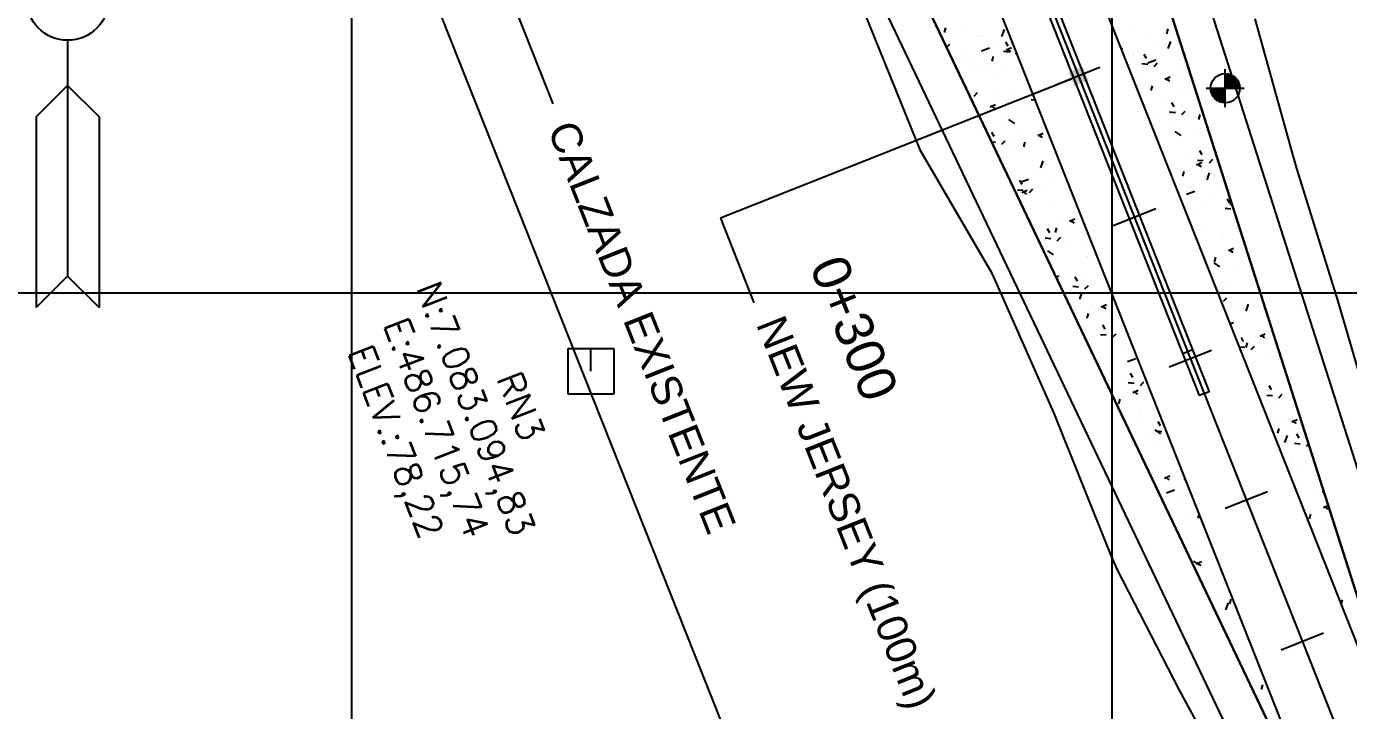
# Model space of a CAD drawing. Header units: metres. Extents: x 486561 to 486942, y 7083268 to 7083787.
# Drawn here: x 486722.9 to 486809.8, y 7083420.5 to 7083465.5 of the extents above; entities that cross this region are included whole.
import ezdxf

# ---------------------------------------------------------------- set-up
doc = ezdxf.new("R2010")
doc.units = ezdxf.units.M
for name, color, linetype in [('ALAMBRADA', 45, 'Continuous'), ('C-ROAD', 7, 'Continuous'), ('C-ROAD-CNTR-N', 92, 'Continuous'), ('C-ROAD-CORR', 5, 'Continuous'), ('C-ROAD-STAN-MAJR', 7, 'Continuous'), ('C-TINN-BNDY', 110, 'Continuous'), ('C-TOPO-FEAT', 94, 'Continuous'), ('CALZADA Y BORDE', 4, 'Continuous'), ('grilla', 254, 'Continuous'), ('RN', 4, 'Continuous')]:
    doc.layers.add(name, color=color, linetype=linetype)
doc.styles.add('arial', font='arial.ttf')
doc.styles.get("Standard").update_dxf_attribs({"font": 'simplex.shx'})

msp = doc.modelspace()

# ---------------------------------------------------------------- linework, layer by layer
at = {"color": 7}
for p, q in [((486725.5807018255, 7083464.596884232, 0.1112952018004039), (486725.5807018255, 7083463.279319832, 0.1112952018004039)), ((486725.5807018255, 7083464.596884232, 0.1112952018004039), (486725.5807018255, 7083449.085865984, 0.1112952018004039)), ((486790.6693356796, 7083461.724032907), (486793.4585760024, 7083462.828631667)), ((486725.5807018256, 7083461.637378264, 0.1112952018004039), (486723.5159762188, 7083459.572652658, 0.1112952018004039)), ((486725.5807018251, 7083461.637378264, 0.1112952018004039), (486727.6454274318, 7083459.572652658, 0.1112952018004039)), ((486723.5159762188, 7083459.572652658, 0.1112952018004039), (486723.5159762188, 7083447.021140376, 0.1112952018004039)), ((486727.6454274318, 7083459.572652658, 0.1112952018004039), (486727.6454274318, 7083447.021140377, 0.1112952018004039)), ((486794.3513315483, 7083452.426565164), (486797.1405718711, 7083453.531163924)), ((486725.5807018259, 7083449.085865984, 0.1112952018004039), (486723.5159762192, 7083447.021140376, 0.1112952018004039)), ((486725.5807018255, 7083449.085865984, 0.1112952018004039), (486727.6454274322, 7083447.021140376, 0.1112952018004039)), ((486798.033327417, 7083443.129097422), (486800.8225677398, 7083444.233696182)), ((486801.7153232857, 7083433.831629679), (486804.5045636084, 7083434.936228439)), ((486805.3973191543, 7083424.534161936), (486808.1865594771, 7083425.638760697))]:
    msp.add_line(p, q, dxfattribs=at)
at = {"color": 0, "linetype": 'ByBlock', "lineweight": -2}
for p, q in [((486801.7134856493, 7083460.19571682, 77.42), (486801.7134856493, 7083462.69571682, 77.42)), ((486800.4634856493, 7083461.44571682, 77.42), (486802.9634856493, 7083461.44571682, 77.42))]:
    msp.add_line(p, q, dxfattribs=at)
at = {"color": 0, "linetype": 'ByBlock', "lineweight": -2, "extrusion": (0.05870274693533113, -0.1482124761941991, 0.9872117550974718)}
msp.add_line((486791.6033868628, 7083462.047330398, 0.1112952012540961), (486791.1385214643, 7083461.863210433, 0.111295201274604), dxfattribs=at)
at = {"color": 0, "linetype": 'ByBlock', "lineweight": -2, "const_width": 0.9615384615380563, "elevation": 77.42}
for points in [[(486801.2327164185, 7083461.44571682, 0.4142135623730949), (486801.7134856493, 7083460.964947589, 1)], [(486802.19425488, 7083461.44571682, 0.4142135623730949), (486801.7134856493, 7083461.926486051, 1)]]:
    msp.add_lwpolyline(points, format="xyb", dxfattribs=at)
at = {"color": 7}
msp.add_circle((486725.5807018255, 7083467.306226477, 0.1112952018004039), 2.709342244907373, dxfattribs=at)
at = {"color": 0, "linetype": 'ByBlock', "lineweight": -2}
msp.add_circle((486801.7134856493, 7083461.44571682, 77.42), 0.9615384615384953, dxfattribs=at)
at = {"color": 0, "linetype": 'ByBlock', "extrusion": (0.05870274693533113, -0.1482124761941991, 0.9872117550974718)}
msp.add_solid([(3060998.705807814, 6324529.889378355, -1021281.335886675), (3060999.705807814, 6324529.889378354, -1021281.335886675), (3060998.705807815, 6324528.889378355, -1021281.335886675), (3060999.705807814, 6324528.889378354, -1021281.335886675)], dxfattribs=at)
at = {"layer": 'ALAMBRADA', "color": 7}
msp.add_line((486747.0734856492, 7083473.895716819, 78.78), (486797.7534856492, 7083346.36571682, 78.78), dxfattribs=at)
at = {"layer": 'C-ROAD', "color": 7, "linetype": 'Continuous', "lineweight": -3}
for p, q in [((486779.0982955079, 7083525.977601129), (486815.704809722, 7083411.407161586)), ((486757.900069055, 7083517.582650549), (486809.6614556893, 7083409.013864271))]:
    msp.add_line(p, q, dxfattribs=at)
at = {"layer": 'C-ROAD-CNTR-N', "color": 7, "linetype": 'Continuous', "lineweight": -3}
for p, q in [((486685.2860756493, 7083731.90289682), (486832.5659103965, 7083360.004187119)), ((486771.5208592975, 7083522.976774497), (486835.5875874129, 7083361.200835777)), ((486765.4775052649, 7083520.583477182), (486829.5442333802, 7083358.807538462))]:
    msp.add_line(p, q, dxfattribs=at)
at = {"layer": 'C-ROAD-CORR', "color": 7, "extrusion": (0.05870274693533113, -0.1482124761941991, 0.9872117550974717)}
for p, q in [((486752.6955480578, 7083472.526838345, -35.90055549680255), (486757.4911589779, 7083460.418897795, -38.00351200439036)), ((486791.1385214651, 7083461.863210433, 0.1112952014664188), (486768.5106241867, 7083452.900943823, 0.1112952025141567)), ((486768.5106241867, 7083452.900943823, 0.1112952025141567), (486770.7173561352, 7083447.329395236, -0.856394084636122))]:
    msp.add_line(p, q, dxfattribs=at)
at = {"layer": 'C-ROAD-CORR', "color": 7, "linetype": 'Continuous'}
for p, q in [((486783.2605911737, 7083465.106847672), (486783.3479314643, 7083465.418646049)), ((486784.7146407454, 7083465.482628903), (486784.7146407454, 7083465.482628903)), ((486787.0323948468, 7083464.843402529), (486787.1942404454, 7083465.301344601)), ((486794.7873985138, 7083465.388187798), (486794.7873985138, 7083465.388187798)), ((486797.8842924651, 7083465.032923648), (486797.9716327557, 7083465.344722025)), ((486785.362692877, 7083464.844320497), (486785.362692877, 7083464.844320497)), ((486785.7044848395, 7083464.887024383), (486785.7044848395, 7083464.887024383)), ((486786.5783957568, 7083464.435192402), (486786.5783957568, 7083464.435192402)), ((486787.2587967098, 7083464.500161524), (486787.4107359927, 7083464.235931521)), ((486787.5988454304, 7083464.635948526), (486787.5988454304, 7083464.635948526)), ((486795.6477075837, 7083465.206833978), (486795.6477075837, 7083465.206833978)), ((486796.8634104636, 7083464.797705883), (486796.8634104636, 7083464.797705883)), ((486797.2347596936, 7083464.551383391), (486797.2347596936, 7083464.551383391)), ((486797.9721575012, 7083464.058185915), (486798.1340030999, 7083464.516127988)), ((486783.3882519901, 7083464.12154246), (486783.599180412, 7083464.335074857)), ((486784.45160781, 7083463.784127898), (486784.45160781, 7083463.784127898)), ((486785.6769591976, 7083463.901577933), (486786.2137055391, 7083464.097831888)), ((486786.3924743541, 7083463.217574983), (486786.4798146447, 7083463.52937336)), ((486787.1266505406, 7083463.878971789), (486787.5061422146, 7083463.845103377)), ((486787.3078693161, 7083463.968102176), (486787.6561999446, 7083464.12246141)), ((486787.3400578377, 7083464.021753754), (486787.601048176, 7083463.864314612)), ((486787.9255256495, 7083463.698290315), (486787.982437912, 7083463.755905176)), ((486794.8617249047, 7083464.038374564), (486794.968061631, 7083464.08549662)), ((486795.6490466345, 7083463.633080033), (486795.6490466345, 7083463.633080033)), ((486795.6802439131, 7083463.666590056), (486795.6802439131, 7083463.666590056)), ((486796.3665919646, 7083463.687315584), (486796.5185312474, 7083463.423085582)), ((486798.7026124442, 7083464.178747736), (486798.7026124442, 7083464.178747736)), ((486784.4968115957, 7083463.223824034), (486784.4968115957, 7083463.223824034)), ((486784.9050315895, 7083463.395544538), (486784.9050315895, 7083463.395544538)), ((486785.1132909442, 7083462.700118936), (486785.1132909442, 7083462.700118936)), ((486785.6747941489, 7083463.032612186), (486785.6747941489, 7083463.032612186)), ((486796.2344507198, 7083463.066129914), (486796.6139423939, 7083463.032261503)), ((486796.4353064452, 7083463.059903544), (486796.4353064452, 7083463.059903544)), ((486796.6167256492, 7083463.116359977), (486797.1534719907, 7083463.312613932)), ((486796.6210282808, 7083462.967379368), (486796.6210282808, 7083462.967379368)), ((486797.0333209091, 7083462.885444421), (486797.2608732998, 7083463.115806014)), ((486798.5332513188, 7083462.786399652), (486798.5332513188, 7083462.786399652)), ((486786.3360135764, 7083462.604865886), (486786.3360135764, 7083462.604865886)), ((486786.8364847819, 7083462.4882062), (486786.8364847819, 7083462.4882062)), ((486787.3523927694, 7083462.558740131), (486787.3523927694, 7083462.558740131)), ((486788.5589988339, 7083462.185931808), (486788.5589988339, 7083462.185931808)), ((486796.2514594842, 7083462.095907382), (486796.2514594842, 7083462.095907382)), ((486796.3419270473, 7083462.582581094), (486796.3419270473, 7083462.582581094)), ((486797.7516251452, 7083462.041861783), (486798.0999557737, 7083462.196221017)), ((486797.7838134296, 7083462.095512968), (486798.044803768, 7083461.938073827)), ((486798.0651208826, 7083462.370668361), (486798.0651208826, 7083462.370668361)), ((486798.9723036055, 7083462.241172998), (486798.9723036055, 7083462.241172998)), ((486784.528170477, 7083461.735824455), (486784.6801097599, 7083461.471594452)), ((486785.1948991984, 7083460.933953466), (486785.4224515891, 7083461.164315059)), ((486786.552939521, 7083461.067260284), (486786.552939521, 7083461.067260284)), ((486787.4981679161, 7083461.404197238), (486787.4981679161, 7083461.404197238)), ((486796.8362081803, 7083461.291340283), (486796.9235484709, 7083461.60313866)), ((486798.7268040168, 7083461.286659399), (486798.7268040168, 7083461.286659399)), ((486799.1356641685, 7083461.249227001), (486799.1356641685, 7083461.249227001)), ((486786.2597959183, 7083460.226515762), (486786.6081265468, 7083460.380874996)), ((486786.2919844379, 7083460.280167338), (486786.5529747762, 7083460.122728197)), ((486787.3213709356, 7083460.361360501), (486787.3213709356, 7083460.361360501)), ((486788.9499219344, 7083460.708211757), (486789.1981633797, 7083460.686057007)), ((486789.0899366813, 7083460.248529739), (486789.0899366813, 7083460.248529739)), ((486797.6063856429, 7083460.723873984), (486797.6063856429, 7083460.723873984)), ((486798.1728503566, 7083460.749693153), (486798.1728503566, 7083460.749693153)), ((486798.1898633592, 7083460.516555552), (486798.3418026421, 7083460.25232555)), ((486798.8220885228, 7083460.314745889), (486798.8220885228, 7083460.314745889)), ((486785.753486271, 7083459.575780439), (486785.753486271, 7083459.575780439)), ((486787.0371739783, 7083459.556237114), (486787.0371739783, 7083459.556237114)), ((486787.177742323, 7083459.318010974), (486787.177742323, 7083459.318010974)), ((486787.4696910945, 7083459.395828741), (486787.8445918373, 7083459.134140623)), ((486788.5370738155, 7083459.952232406), (486788.5370738155, 7083459.952232406)), ((486797.2116128877, 7083459.645890664), (486797.2116128877, 7083459.645890664)), ((486797.3733971076, 7083459.258213307), (486797.3733971076, 7083459.258213307)), ((486798.057722113, 7083459.895369883), (486798.4372137871, 7083459.861501471)), ((486798.4063784261, 7083459.200473133), (486798.4063784261, 7083459.200473133)), ((486798.8565920874, 7083459.714684625), (486799.0841444781, 7083459.945046218)), ((486799.9680913607, 7083459.402067594), (486800.0554316513, 7083459.713865971)), ((486786.3514418716, 7083458.565064423), (486786.5033811545, 7083458.30083442)), ((486786.4554896551, 7083458.740864038), (486786.4554896551, 7083458.740864038)), ((486788.2904834324, 7083458.757049892), (486788.2904834324, 7083458.757049892)), ((486789.39169006, 7083458.33724016), (486789.7400206886, 7083458.491599394)), ((486789.4238785023, 7083458.390891605), (486789.6848688407, 7083458.233452464)), ((486789.9213786633, 7083458.709556736), (486789.9213786633, 7083458.709556736)), ((486798.4094576496, 7083458.610617714), (486798.7843583924, 7083458.348929596)), ((486798.5797063431, 7083458.484419372), (486798.5797063431, 7083458.484419372)), ((486799.8730459426, 7083458.431951985), (486799.8730459426, 7083458.431951985)), ((486800.095817572, 7083458.799210284), (486800.095817572, 7083458.799210284)), ((486786.3386018724, 7083457.93322475), (486786.5987849138, 7083457.91000425)), ((486787.0181703756, 7083457.763193669), (486787.2457227663, 7083457.993555262)), ((486787.639586828, 7083458.019064463), (486787.639586828, 7083458.019064463)), ((486788.2946916358, 7083458.12190589), (486788.2946916358, 7083458.12190589)), ((486788.4762732501, 7083457.58671893), (486788.5636135407, 7083457.898517307)), ((486789.5626192949, 7083458.022089276), (486789.5626192949, 7083458.022089276)), ((486800.7912553956, 7083457.904551437), (486800.7912553956, 7083457.904551437)), ((486787.4910301833, 7083457.265570046), (486787.4910301833, 7083457.265570046)), ((486789.5890518625, 7083456.207826914), (486789.7508974612, 7083456.665768987)), ((486790.523791513, 7083457.172384085), (486790.523791513, 7083457.172384085)), ((486799.0735926935, 7083456.94047214), (486799.0735926935, 7083456.94047214)), ((486799.8354458905, 7083456.410999767), (486800.183776519, 7083456.565359001)), ((486799.880993508, 7083456.724609851), (486800.2604851821, 7083456.690741439)), ((486800.0131347539, 7083457.345795521), (486800.1650740367, 7083457.081565518)), ((486800.6798632653, 7083456.543924828), (486800.907415656, 7083456.774286421)), ((486787.5322335291, 7083456.126135566), (486787.5322335291, 7083456.126135566)), ((486789.2800489973, 7083455.878400506), (486789.2800489973, 7083455.878400506)), ((486789.9906790185, 7083456.439308724), (486789.9906790185, 7083456.439308724)), ((486798.5739927171, 7083456.169515592), (486798.5739927171, 7083456.169515592)), ((486798.7608696307, 7083456.008597727), (486798.7608696307, 7083456.008597727)), ((486798.9200070759, 7083455.660484229), (486799.0073473665, 7083455.972282606)), ((486799.565063703, 7083456.240913987), (486799.565063703, 7083456.240913987)), ((486799.867634095, 7083456.464650821), (486800.1286244334, 7083456.307211679)), ((486800.5288145171, 7083455.422610302), (486800.6906601158, 7083455.880552375)), ((486800.7807665829, 7083455.831785892), (486800.7807665829, 7083455.831785892)), ((486788.1747132663, 7083455.394304391), (486788.3266525491, 7083455.130074388)), ((486788.1939166634, 7083455.042126604), (486788.1939166634, 7083455.042126604)), ((486788.2336238076, 7083455.265999635), (486788.7703701491, 7083455.46225359)), ((486788.5997402315, 7083455.569047745), (486788.5997402315, 7083455.569047745)), ((486789.1912257695, 7083454.94782888), (486789.1912257695, 7083454.94782888)), ((486789.9171104986, 7083454.830213871), (486789.9171104986, 7083454.830213871)), ((486790.4957518771, 7083455.46927241), (486790.4957518771, 7083455.46927241)), ((486798.2741394444, 7083455.448992294), (486798.2741394444, 7083455.448992294)), ((486799.4225527649, 7083454.924588765), (486799.4225527649, 7083454.924588765)), ((486801.4581974014, 7083455.322835212), (486801.4581974014, 7083455.322835212)), ((486788.0425646347, 7083454.77311263), (486788.4220563088, 7083454.739244219)), ((486788.3436166618, 7083454.595653744), (486788.6919472903, 7083454.750012979)), ((486788.3758051035, 7083454.649305191), (486788.6367954418, 7083454.491866049)), ((486788.4141677147, 7083454.257904042), (486788.4141677147, 7083454.257904042)), ((486788.8414415551, 7083454.592433874), (486789.0689939458, 7083454.822795467)), ((486791.4839449165, 7083454.722367368), (486791.4839449165, 7083454.722367368)), ((486791.6385869491, 7083454.111024472), (486791.6385869491, 7083454.111024472)), ((486798.6991824214, 7083454.620417523), (486798.6991824214, 7083454.620417523)), ((486799.1733902592, 7083454.480781678), (486799.7101366007, 7083454.677035633)), ((486799.1764055668, 7083454.632342941), (486799.1764055668, 7083454.632342941)), ((486800.538384402, 7083454.001459376), (486800.538384402, 7083454.001459376)), ((486800.721500624, 7083454.612187885), (486800.721500624, 7083454.612187885)), ((486801.1457466017, 7083454.71267603), (486801.1457466017, 7083454.71267603)), ((486801.8364061485, 7083454.175035489), (486801.9883454314, 7083453.910805486)), ((486802.0518902565, 7083453.771211542), (486802.106612474, 7083453.96656581)), ((486790.2533696953, 7083453.638945895), (486790.2533696953, 7083453.638945895)), ((486790.5787936328, 7083453.746204909), (486790.5787936328, 7083453.746204909)), ((486799.9220473747, 7083453.12070804), (486799.9220473747, 7083453.12070804)), ((486801.7042649021, 7083453.553849819), (486802.0837565762, 7083453.519981408)), ((486801.8074297359, 7083453.628667068), (486801.8074297359, 7083453.628667068)), ((486802.0606102511, 7083453.785662561), (486802.0606102511, 7083453.785662561)), ((486789.9979846609, 7083452.223544359), (486790.1499239438, 7083451.959314357)), ((486790.5600721457, 7083451.955862876), (486790.6474124363, 7083452.267661253)), ((486790.8391336998, 7083452.619544625), (486790.8391336998, 7083452.619544625)), ((486791.4755108052, 7083452.706378143), (486791.8238414337, 7083452.860737378)), ((486791.5076991679, 7083452.760029458), (486791.7686895062, 7083452.602590316)), ((486802.4590445361, 7083452.301977494), (486802.4590445361, 7083452.301977494)), ((486789.8658360293, 7083451.602352598), (486790.2453277034, 7083451.568484186)), ((486789.9621200609, 7083452.092672673), (486789.9621200609, 7083452.092672673)), ((486790.2583680421, 7083451.660018642), (486790.2583680421, 7083451.660018642)), ((486790.6647127328, 7083451.421674077), (486790.8922651235, 7083451.65203567)), ((486791.2387270572, 7083451.39544051), (486791.2387270572, 7083451.39544051)), ((486800.1365589703, 7083452.182326224), (486800.1365589703, 7083452.182326224)), ((486801.4870041437, 7083451.542480803), (486801.4870041437, 7083451.542480803)), ((486801.5237417638, 7083451.757953991), (486801.5237417638, 7083451.757953991)), ((486802.7394446437, 7083451.348825896), (486802.7394446437, 7083451.348825896)), ((486790.0263559117, 7083450.760264304), (486790.4012566545, 7083450.498576186)), ((486790.0396804507, 7083451.12806478), (486790.0396804507, 7083451.12806478)), ((486790.5645329106, 7083450.555500022), (486790.5645329106, 7083450.555500022)), ((486792.4544299371, 7083450.986312415), (486792.4544299371, 7083450.986312415)), ((486792.8463247459, 7083451.245992295), (486792.8463247459, 7083451.245992295)), ((486801.6595912874, 7083450.810497648), (486801.6595912874, 7083450.810497648)), ((486801.9192666328, 7083450.780137748), (486802.2675972614, 7083450.934496983)), ((486801.9514547606, 7083450.833788673), (486802.212445099, 7083450.676349532)), ((486790.3728457769, 7083449.774944046), (486790.3728457769, 7083449.774944046)), ((486792.5766776119, 7083450.309334233), (486792.5766776119, 7083450.309334233)), ((486792.6432450116, 7083450.364096947), (486792.6432450116, 7083450.364096947)), ((486793.4487375956, 7083449.708819645), (486793.4487375956, 7083449.708819645)), ((486800.6578604811, 7083450.137457528), (486800.6578604811, 7083450.137457528)), ((486800.9661224664, 7083449.975053278), (486801.3410232092, 7083449.71336516)), ((486801.0038059718, 7083450.029628177), (486801.0911462624, 7083450.341426554)), ((486790.581792092, 7083449.033192464), (486790.775768034, 7083449.119150963)), ((486790.6409821855, 7083448.909042065), (486790.720616107, 7083448.861003903)), ((486791.7772243631, 7083448.817854389), (486791.7772243631, 7083448.817854389)), ((486791.8212560556, 7083449.052784327), (486791.9731953384, 7083448.788554325)), ((486792.2120477575, 7083449.155985898), (486792.2120477575, 7083449.155985898)), ((486800.8601380383, 7083449.319017802), (486800.8601380383, 7083449.319017802)), ((486802.4970624617, 7083449.518499381), (486802.4970624617, 7083449.518499381)), ((486791.5246863141, 7083448.105483305), (486791.5246863141, 7083448.105483305)), ((486791.689107424, 7083448.431592565), (486792.0685990981, 7083448.397724153)), ((486792.145708879, 7083447.572251302), (486792.3075544777, 7083448.030193374)), ((486792.4879839115, 7083448.25091428), (486792.7155363022, 7083448.481275873)), ((486801.4989387997, 7083448.705951151), (486801.4989387997, 7083448.705951151)), ((486801.8414953494, 7083448.350605394), (486801.8414953494, 7083448.350605394)), ((486803.359786873, 7083448.49275648), (486803.359786873, 7083448.49275648)), ((486792.9977362177, 7083447.17222154), (486792.9977362177, 7083447.17222154)), ((486793.5593315475, 7083447.075516125), (486793.907662176, 7083447.22987536)), ((486793.5915198331, 7083447.129167311), (486793.8525101715, 7083446.971728169)), ((486794.4088909991, 7083447.258802927), (486794.4088909991, 7083447.258802927)), ((486801.5957791711, 7083447.438068386), (486801.8233315618, 7083447.668429979)), ((486802.1013516494, 7083447.168778501), (486802.1013516494, 7083447.168778501)), ((486802.5031784836, 7083447.266596432), (486802.5031784836, 7083447.266596432)), ((486802.5603336244, 7083447.001276635), (486802.5603336244, 7083447.001276635)), ((486803.0854715331, 7083446.787034688), (486803.2473171318, 7083447.24497676)), ((486803.4824198245, 7083447.274993995), (486803.4824198245, 7083447.274993995)), ((486804.2263723193, 7083447.0546837), (486804.2263723193, 7083447.0546837)), ((486792.6438710414, 7083446.325006823), (486792.731211332, 7083446.6368052)), ((486793.1974051164, 7083446.912480515), (486793.1974051164, 7083446.912480515)), ((486793.477419949, 7083446.50011322), (486793.477419949, 7083446.50011322)), ((486794.4131079963, 7083446.50335242), (486794.4131079963, 7083446.50335242)), ((486793.5123788196, 7083445.260832534), (486793.8918704937, 7083445.226964123)), ((486793.6445274502, 7083445.882024296), (486793.7964667331, 7083445.617794293)), ((486793.659419352, 7083446.088212578), (486793.659419352, 7083446.088212578)), ((486794.3112550905, 7083445.080154485), (486794.5388074812, 7083445.310516078)), ((486802.0240403572, 7083445.95269515), (486802.2668012108, 7083446.041457335)), ((486802.6165385438, 7083445.65449753), (486802.6165385438, 7083445.65449753)), ((486804.0030873764, 7083445.149275732), (486804.351418005, 7083445.303634967)), ((486792.6779667003, 7083445.008633375), (486792.6779667003, 7083445.008633375)), ((486792.8870661434, 7083444.629108232), (486792.8870661434, 7083444.629108232)), ((486794.1707258172, 7083444.673025902), (486794.1707258172, 7083444.673025902)), ((486802.6201789974, 7083444.44799066), (486802.9996706715, 7083444.414122248)), ((486802.7523227046, 7083445.069178359), (486802.9042619875, 7083444.804948356)), ((486803.0615050529, 7083444.718761783), (486803.0615050529, 7083444.718761783)), ((486803.0876048675, 7083444.398772123), (486803.1749451581, 7083444.7105705)), ((486803.4190503503, 7083444.267308591), (486803.646602741, 7083444.497670184)), ((486804.0352754258, 7083445.202926526), (486804.2962657641, 7083445.045487384)), ((486804.2082415549, 7083444.672992381), (486804.2082415549, 7083444.672992381)), ((486804.4557405244, 7083445.035539383), (486804.4557405244, 7083445.035539383)), ((486793.3389937612, 7083444.002026309), (486793.3389937612, 7083444.002026309)), ((486795.1253278803, 7083444.171828967), (486795.1253278803, 7083444.171828967)), ((486795.2890987702, 7083443.490155918), (486795.8258451117, 7083443.686409873)), ((486795.7712708284, 7083443.782427855), (486795.7712708284, 7083443.782427855)), ((486804.5676298623, 7083443.88448847), (486804.5676298623, 7083443.88448847)), ((486793.4894789932, 7083443.091935582), (486793.4894789932, 7083443.091935582)), ((486794.3258746307, 7083442.680349121), (486794.3258746307, 7083442.680349121)), ((486795.4677988449, 7083442.711264264), (486795.6197381277, 7083442.447034261)), ((486795.7238707307, 7083442.706104616), (486795.7238707307, 7083442.706104616)), ((486803.4087883047, 7083443.181512536), (486803.4087883047, 7083443.181512536)), ((486805.4410978829, 7083442.792034), (486805.4410978829, 7083442.792034)), ((486795.1560831797, 7083442.429520518), (486795.1560831797, 7083442.429520518)), ((486795.3356502134, 7083442.090072501), (486795.7151418874, 7083442.056204089)), ((486796.13452627, 7083441.90939469), (486796.3620786607, 7083442.139756283)), ((486796.3717860596, 7083442.020392423), (486796.3717860596, 7083442.020392423)), ((486796.3736836782, 7083442.245255204), (486796.3736836782, 7083442.245255204)), ((486804.5755940992, 7083441.898418327), (486804.7275333821, 7083441.634188324)), ((486794.7276699372, 7083440.69415077), (486794.8150102278, 7083441.005949147)), ((486795.6431522923, 7083441.444654109), (486795.9914829208, 7083441.599013343)), ((486795.6753404993, 7083441.498305163), (486795.9363308376, 7083441.340866022)), ((486804.4238848822, 7083441.242386711), (486804.4238848822, 7083441.242386711)), ((486804.4434503907, 7083441.277230627), (486804.8229420647, 7083441.243362215)), ((486804.5752166025, 7083441.171537535), (486804.5752166025, 7083441.171537535)), ((486805.2423215282, 7083441.096548794), (486805.4698739189, 7083441.326910387)), ((486796.0634185421, 7083440.370138729), (486796.0634185421, 7083440.370138729)), ((486796.1294038772, 7083440.190065906), (486796.1294038772, 7083440.190065906)), ((486804.922121068, 7083440.692613063), (486804.922121068, 7083440.692613063)), ((486805.1463322171, 7083440.871302143), (486805.1463322171, 7083440.871302143)), ((486796.0783619368, 7083439.514229206), (486796.0783619368, 7083439.514229206)), ((486797.2910702395, 7083439.540504232), (486797.4430095224, 7083439.276274229)), ((486797.3338370817, 7083439.795238486), (486797.3338370817, 7083439.795238486)), ((486805.026297732, 7083439.70521406), (486805.026297732, 7083439.70521406)), ((486805.5838042022, 7083439.608604101), (486805.5838042022, 7083439.608604101)), ((486806.0869081222, 7083439.518413717), (486806.4352387507, 7083439.672772951)), ((486806.1190960914, 7083439.572064379), (486806.3800864297, 7083439.414625238)), ((486796.740045071, 7083438.430220244), (486796.740045071, 7083438.430220244)), ((486797.0818311856, 7083438.984441379), (486797.4567319284, 7083438.722753261)), ((486797.1589216071, 7083438.919312469), (486797.5384132811, 7083438.885444057)), ((486797.8595531174, 7083438.804878082), (486797.8612204742, 7083438.810830423)), ((486805.1714037631, 7083438.76791607), (486805.2587440537, 7083439.079714447)), ((486805.6421285484, 7083438.151459073), (486805.8039741471, 7083438.609401145)), ((486806.3988654939, 7083438.727658295), (486806.5508047768, 7083438.463428292)), ((486806.846527803, 7083438.553560976), (486806.846527803, 7083438.553560976)), ((486797.1147612388, 7083437.946560523), (486797.1147612388, 7083437.946560523)), ((486797.7636141278, 7083438.052397561), (486797.7636141278, 7083438.052397561)), ((486798.3304641187, 7083437.537432428), (486798.3304641187, 7083437.537432428)), ((486806.2667217848, 7083438.106470595), (486806.6462134589, 7083438.072602184)), ((486807.0655927078, 7083437.925788999), (486807.191191342, 7083438.052938186)), ((486805.9864511355, 7083437.255197342), (486805.9864511355, 7083437.255197342)), ((486806.0470745544, 7083437.06208113), (486806.0470745544, 7083437.06208113)), ((486806.5338946631, 7083436.688577539), (486806.5338946631, 7083436.688577539)), ((486796.9641608794, 7083436.560917716), (486796.9641608794, 7083436.560917716)), ((486797.7269730371, 7083435.813792093), (486798.0753036656, 7083435.968151327)), ((486797.7591611644, 7083435.867443016), (486798.0201515027, 7083435.710003874)), ((486798.0880819381, 7083435.707105909), (486798.0880819381, 7083435.707105909)), ((486798.696216911, 7083436.318863414), (486798.696216911, 7083436.318863414)), ((486798.9821930036, 7083435.748552437), (486799.0773097567, 7083435.740063572)), ((486807.648255581, 7083436.22649614), (486807.648255581, 7083436.22649614)), ((486797.845763382, 7083434.854577619), (486798.3825097235, 7083435.050831574)), ((486798.8044964498, 7083435.048112283), (486798.8044964498, 7083435.048112283)), ((486808.0899931806, 7083434.935710562), (486808.190032471, 7083434.926782377)), ((486798.6120688093, 7083434.232633461), (486798.6120688093, 7083434.232633461)), ((486799.2986297607, 7083434.781690763), (486799.2986297607, 7083434.781690763)), ((486807.6949824846, 7083434.733796877), (486807.6949824846, 7083434.733796877)), ((486808.1707288654, 7083433.8875517), (486808.4785011923, 7083434.023937928)), ((486799.0734393006, 7083433.463600526), (486799.0734393006, 7083433.463600526)), ((486799.9433520128, 7083433.174022027), (486800.0055639072, 7083433.396113888)), ((486807.2552026589, 7083433.137060017), (486807.3425429495, 7083433.448858394)), ((486807.3488309648, 7083433.77882227), (486807.3488309648, 7083433.77882227)), ((486808.202916757, 7083433.941202231), (486808.4639070953, 7083433.783763089)), ((486800.2587831643, 7083432.331674046), (486800.2587831643, 7083432.331674046)), ((486807.9512438145, 7083432.241649619), (486807.9512438145, 7083432.241649619)), ((486808.0027467871, 7083433.03462073), (486808.0027467871, 7083433.03462073)), ((486799.1589876554, 7083431.856236876), (486799.1589876554, 7083431.856236876)), ((486800.3496127214, 7083431.92242307), (486800.3496127214, 7083431.92242307)), ((486808.4925727238, 7083432.205617543), (486808.4925727238, 7083432.205617543)), ((486808.6644299213, 7083431.950611768), (486808.6644299213, 7083431.950611768)), ((486799.8206707896, 7083430.772227914), (486799.8206707896, 7083430.772227914)), ((486800.0467599981, 7083431.224145915), (486800.0467599981, 7083431.224145915)), ((486808.6330731476, 7083430.932106639), (486808.6330731476, 7083430.932106639)), ((486799.5501594719, 7083430.430943225), (486799.5501594719, 7083430.430943225)), ((486799.6384960047, 7083430.34887694), (486800.0133967475, 7083430.087188822)), ((486799.8107937814, 7083430.182930076), (486800.15912441, 7083430.33728931)), ((486799.8429818288, 7083430.236580868), (486800.1039721672, 7083430.079141727)), ((486808.2501905435, 7083430.375291026), (486808.2501905435, 7083430.375291026)), ((486808.3565675593, 7083429.962327566), (486808.3606311632, 7083429.973825532)), ((486808.9113972181, 7083429.791632902), (486808.9113972181, 7083429.791632902)), ((486801.0321173593, 7083428.980640531), (486801.0321173593, 7083428.980640531)), ((486801.6211629936, 7083428.855298974), (486801.6211629936, 7083428.855298974)), ((486801.2503550585, 7083428.113202056), (486801.2503550585, 7083428.113202056)), ((486809.2355479032, 7083428.131785643), (486809.2355479032, 7083428.131785643)), ((486801.7578294666, 7083427.160835997), (486801.9196750653, 7083427.61877807)), ((486801.8851221684, 7083427.390119952), (486801.8851221684, 7083427.390119952)), ((486802.0271509085, 7083427.543165974), (486802.1144911991, 7083427.854964351)), ((486802.2235758433, 7083427.318126323), (486802.2235758433, 7083427.318126323)), ((486809.3390015545, 7083427.506203964), (486809.4263418451, 7083427.818002341)), ((486809.5338154843, 7083427.122885626), (486809.5338154843, 7083427.122885626)), ((486802.005438059, 7083426.741185918), (486802.005438059, 7083426.741185918)), ((486802.898262989, 7083425.784917803), (486802.898262989, 7083425.784917803)), ((486802.1908553634, 7083424.683344224), (486802.2429451536, 7083424.706427294)), ((486802.9907954189, 7083424.497680535), (486802.9907954189, 7083424.497680535)), ((486803.1837292468, 7083424.868109605), (486803.1837292468, 7083424.868109605)), ((486802.7457254077, 7083423.519512048), (486802.7478080997, 7083423.521620451)), ((486803.8363536518, 7083421.983227565), (486803.8363536518, 7083421.983227565)), ((486803.9641161186, 7083422.258225923), (486803.9641161186, 7083422.258225923)), ((486804.1109498044, 7083421.912309921), (486804.198290095, 7083422.224108298)), ((486804.5461090762, 7083421.391734533), (486804.5461090762, 7083421.391734533))]:
    msp.add_line(p, q, dxfattribs=at)
at = {"layer": 'C-TINN-BNDY', "color": 7, "linetype": 'Continuous', "lineweight": -3}
for p, q in [((486781.3850992527, 7083458.047276922, 77.43157978667116), (486777.9679752393, 7083466.4944699, 77.7608787574634)), ((486803.6571550312, 7083465.999582796, 77.06740995100405), (486806.1452671565, 7083457.097215645, 77.1557500714145)), ((486781.5795414639, 7083457.565759007, 77.41265326454646), (486781.3850992527, 7083458.047276922, 77.43157978667116)), ((486781.6874173339, 7083457.29909728, 77.40214483676826), (486781.5795414639, 7083457.565759007, 77.41265326454646)), ((486786.3896283112, 7083449.273560578, 77.7394859765491), (486781.6874173339, 7083457.29909728, 77.40214483676826)), ((486806.1452671565, 7083457.097215645, 77.1557500714145), (486806.2942118856, 7083456.572918652, 77.15979461789118)), ((486806.2942118856, 7083456.572918652, 77.15979461789118), (486806.411563628, 7083456.165964873, 77.16292895908882)), ((486806.411563628, 7083456.165964873, 77.16292895908882), (486809.1022312519, 7083447.51261983, 77.13503846153229)), ((486786.607181183, 7083448.776433875, 77.75226806586785), (486786.3896283112, 7083449.273560578, 77.7394859765491)), ((486786.7771227441, 7083448.390306788, 77.76215295010137), (486786.607181183, 7083448.776433875, 77.75226806586785)), ((486790.4515242367, 7083440.126541375, 77.93901022941911), (486786.7771227441, 7083448.390306788, 77.76215295010137)), ((486809.1022312519, 7083447.51261983, 77.13503846153229), (486811.911577729, 7083437.869564284, 77.19469917412034)), ((486794.1730549456, 7083430.844730274, 77.12196204640071), (486790.4515242367, 7083440.126541375, 77.93901022941911)), ((486794.392160667, 7083430.332507536, 77.1067053860339), (486794.1730549456, 7083430.844730274, 77.12196204640071)), ((486794.6249481958, 7083429.794429394, 77.09039727286054), (486794.392160667, 7083430.332507536, 77.1067053860339)), ((486798.6970711484, 7083421.880720573, 77.14116165953605), (486794.6249481958, 7083429.794429394, 77.09039727286054)), ((486803.5406082358, 7083413.043247971, 77.51945872048138), (486798.6970711484, 7083421.880720573, 77.14116165953605))]:
    msp.add_line(p, q, dxfattribs=at)
at = {"layer": 'C-TOPO-FEAT', "color": 7, "linetype": 'Continuous', "lineweight": -3}
for p, q in [((486818.1100242032, 7083412.359677909), (486781.5035099889, 7083526.930117452)), ((486815.704809722, 7083411.407161586), (486779.0982955077, 7083525.977601129)), ((486809.6614556893, 7083409.013864271), (486757.9000690552, 7083517.582650549)), ((486807.2562412081, 7083408.061347948), (486755.4948545733, 7083516.630134227))]:
    msp.add_line(p, q, dxfattribs=at)
at = {"layer": 'CALZADA Y BORDE', "color": 7, "extrusion": (-0.05868988459241528, 0.1482175699567987, 0.9872117550974718)}
for p, q in [((486764.3148602398, 7083533.285209195, -60.77145385168296), (486800.6599735997, 7083441.49793759, -44.83001395521734)), ((486763.6640263147, 7083533.027497724, -60.77145385153477), (486800.0091396758, 7083441.240226119, -44.83001395492067)), ((486799.5696201992, 7083444.251555737, -45.30825715207877), (486798.9187862758, 7083443.993844267, -45.3082571520455)), ((486800.6599735988, 7083441.49793759, -44.83001395521734), (486800.0091396752, 7083441.24022612, -44.83001395544746))]:
    msp.add_line(p, q, dxfattribs=at)
at = {"layer": 'grilla', "color": 7}
for p, q in [((486744.2534856492, 7083787.393533921), (486744.2534856492, 7083267.816301)), ((486794.2534856492, 7083787.393533921), (486794.2534856492, 7083267.816301)), ((486561.4510690507, 7083448.005716819), (486941.5490802203, 7083448.005716819))]:
    msp.add_line(p, q, dxfattribs=at)
at = {"layer": 'RN', "color": 7, "lineweight": -2}
for p, q in [((486758.4934856492, 7083441.335716819, 78.22), (486758.4934856492, 7083444.335716819, 78.22)), ((486758.4934856492, 7083444.335716819, 78.22), (486761.4934856492, 7083444.335716819, 78.22)), ((486759.9934856492, 7083442.835716819, 78.22), (486759.9934856492, 7083444.335716819, 78.22)), ((486761.4934856492, 7083444.335716819, 78.22), (486761.4934856492, 7083441.335716819, 78.22)), ((486761.4934856492, 7083441.335716819, 78.22), (486758.4934856492, 7083441.335716819, 78.22))]:
    msp.add_line(p, q, dxfattribs=at)

# ---------------------------------------------------------------- texts
at = {"layer": 'C-ROAD-CORR', "color": 7, "extrusion": (0.05870274693533115, -0.148212476194199, 0.9872117550974717), "style": 'arial'}
for s, p in [('CALZADA EXISTENTE', (3060965.437700091, 6324532.80392857, -1021320.724399844)), ('NEW JERSEY (100m)', (3060973.468313554, 6324521.977169672, -1021281.335886674))]:
    msp.add_text(s, height=2, rotation=269.9999999859102, dxfattribs=at).set_placement(p)
at = {"layer": 'C-ROAD-STAN-MAJR', "color": 7, "style": 'arial'}
msp.add_text('0+300', height=2.5, rotation=291.6046239185271, dxfattribs=at).set_placement((486774.3538177077, 7083449.770294725))
at = {"layer": 'RN', "color": 7}
for s, p in [('N:7.083.094,83', (486748.45477426, 7083448.309767346)), ('E:486.715,74', (486746.3318230162, 7083445.934031438)), ('ELEV.:78,22', (486743.9912912315, 7083444.125112219)), ('RN3', (486753.7689067688, 7083442.372191836))]:
    msp.add_text(s, height=1.7, rotation=291, dxfattribs=at).set_placement(p)

doc.saveas('drawing.dxf')
